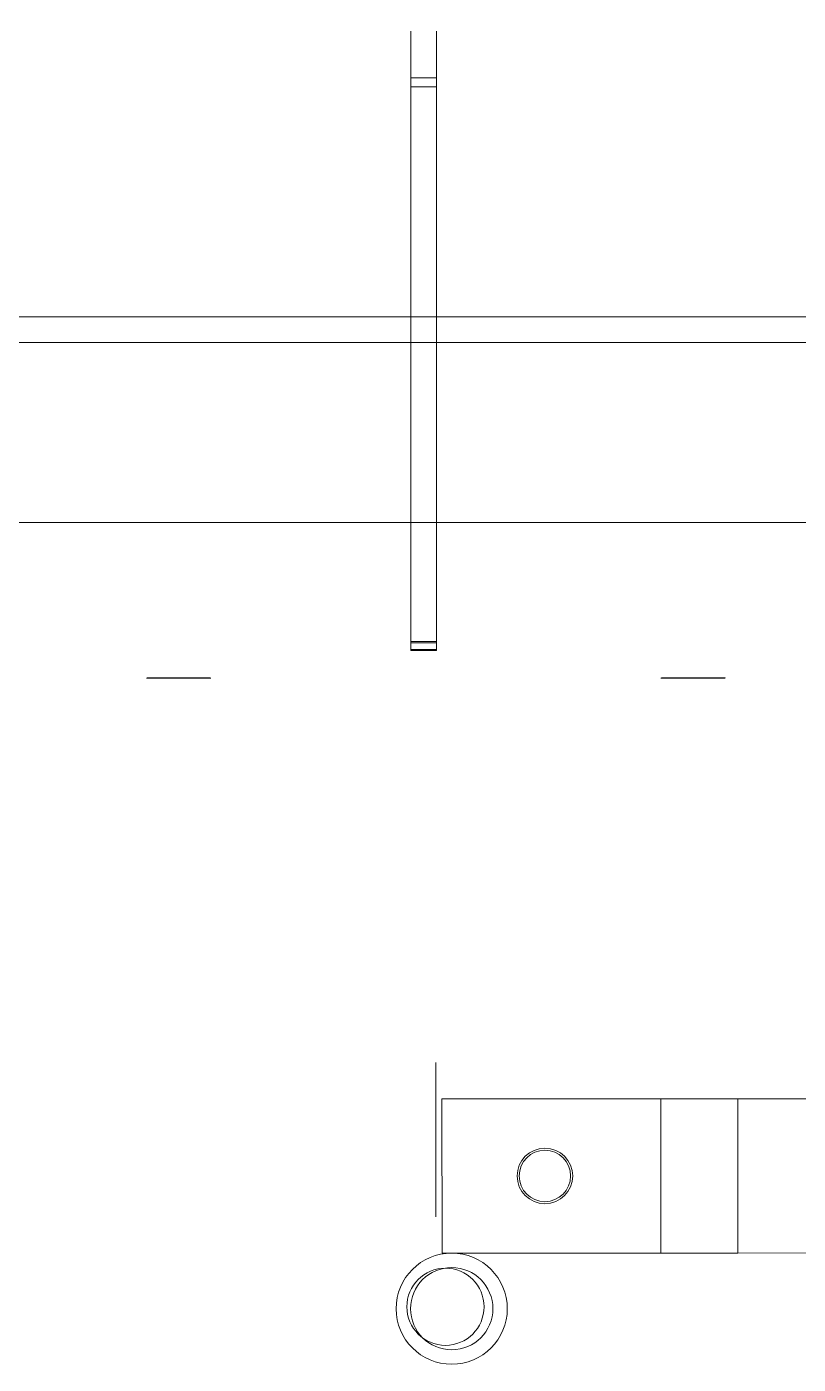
# Model space of a CAD drawing. Header units: inches. Extents: x -0.2 to 48, y -0.6 to 31.4.
# Drawn here: x 30.01 to 33.76, y 24.91 to 31.41 of the extents above; entities that cross this region are included whole.
import ezdxf

# ---------------------------------------------------------------- set-up
doc = ezdxf.new("R2010")
doc.units = ezdxf.units.IN
doc.header["$MEASUREMENT"] = 0
doc.layers.add('1', color=7, linetype='Continuous', true_color=0xffffff)
doc.layers.add('21', color=7, linetype='Continuous', true_color=0xffffff)

# ---------------------------------------------------------------- blocks, each defined once
blk = doc.blocks.new('08ic1050_MODEL')
at = {"layer": '1', "color": 80, "linetype": 'Continuous', "lineweight": 18}
for p, q in [((47, 1, 0.125), (1, 1, 0.125)), ((47, 1), (1, 1)), ((47.875, 0.125, 0.125), (0.125, 0.125, 0.125)), ((47.875, 0.125, 1), (0.125, 0.125, 1)), ((48, 0, 1), (0, 0, 1)), ((48, 0), (0, 0))]:
    blk.add_line(p, q, dxfattribs=at)
blk = doc.blocks.new('08ic1051_am_MODEL')
at = {"layer": '21', "color": 2, "linetype": 'Continuous', "lineweight": 18, "rotation": 180}
blk.add_blockref('08ic1050_MODEL', (48, 30), dxfattribs=at)
blk.add_blockref('08ic1050_MODEL', (48, 30), dxfattribs=at)
blk = doc.blocks.new('08ic1053_MODEL')
at = {"layer": '1', "color": 252, "linetype": 'Continuous', "lineweight": 18}
for p, q in [((0, 30, 0.08), (48, 30, 0.08)), ((48, 30), (0, 30))]:
    blk.add_line(p, q, dxfattribs=at)
blk = doc.blocks.new('08ic1050_am_MODEL')
at = {"layer": '21', "color": 2, "linetype": 'Continuous', "lineweight": 18}
for p in [(0, 0), (0, 0, 27.375)]:
    blk.add_blockref('08ic1051_am_MODEL', p, dxfattribs=at)
at = {"layer": '21', "color": 2, "linetype": 'Continuous', "lineweight": 18, "extrusion": (0, 0, -1)}
blk.add_blockref('08ic1053_MODEL', (-48, 0), dxfattribs=at)
blk = doc.blocks.new('08ic1000_MODEL')
at = {"layer": '1', "color": 80, "linetype": 'Continuous', "lineweight": 18, "extrusion": (0, 0, -1)}
for centre in [(0, 0, -16), (0, 0)]:
    blk.add_circle(centre, 0.1875, dxfattribs=at)
blk = doc.blocks.new('08ic1000_am_MODEL')
at = {"layer": '21', "color": 2, "linetype": 'Continuous', "lineweight": 18}
blk.add_blockref('08ic1000_MODEL', (12.4525, 0, 0.1875), dxfattribs=at)
blk = doc.blocks.new('08ic1002')
at = {"layer": '1', "color": 80, "linetype": 'Continuous', "lineweight": 18, "extrusion": (0, 0, -1)}
for radius in [0.375, 0.2625]:
    blk.add_circle((0, 0), radius, dxfattribs=at)
at = {"layer": '1', "color": 80, "linetype": 'Continuous', "lineweight": 18}
for radius in [0.375, 0.2625]:
    blk.add_circle((0, 0, 2.48), radius, dxfattribs=at)
blk = doc.blocks.new('08ic1001_am')
at = {"layer": '21', "color": 2, "linetype": 'Continuous', "lineweight": 18}
blk.add_blockref('08ic1002', (0, 0), dxfattribs=at)
blk.add_blockref('08ic1002', (0, 0), dxfattribs=at)
blk.add_blockref('08ic1002', (0, 0), dxfattribs=at)
blk.add_blockref('08ic1002', (0, 0), dxfattribs=at)
blk.add_blockref('08ic1002', (0, 0), dxfattribs=at)
blk.add_blockref('08ic1002', (0, 0), dxfattribs=at)
blk.add_blockref('08ic1002', (0, 0), dxfattribs=at)
blk.add_blockref('08ic1002', (0, 0), dxfattribs=at)
blk = doc.blocks.new('08ic1010')
at = {"layer": '1', "color": 80, "linetype": 'Continuous', "lineweight": 18, "extrusion": (0, -0.998188, 0.060177)}
blk.add_circle((0, 13.303875, -18.232449), 0.15625, dxfattribs=at)
blk = doc.blocks.new('08ic1003_am_MODEL')
at = {"layer": '21', "color": 2, "linetype": 'Continuous', "lineweight": 18, "extrusion": (0, -0.156434, 0.987688)}
for p in [(12.7492, -15.681967, 3.099641), (15.2492, -15.681967, 3.099641)]:
    blk.add_blockref('08ic1010', p, dxfattribs=at)
at = {"layer": '21', "color": 2, "linetype": 'Continuous', "lineweight": 18, "extrusion": (-1, 0, 0), "rotation": 310}
blk.add_blockref('08ic1001_am', (0, 0, -14), dxfattribs=at)
blk = doc.blocks.new('08ic1016')
at = {"layer": '1', "color": 80, "linetype": 'Continuous', "lineweight": 18}
for p, q in [((0, 2.75), (0.125, 2.75)), ((0, 0, 0.5), (0, 2.75, 0.5)), ((0.125, 2.75, 0.5), (0, 2.75, 0.5)), ((0, 2.75), (0, 0)), ((0.125, 0), (0.125, 2.75)), ((0.125, 2.75, 0.5), (0.125, 0, 0.5)), ((0.125, 0, 0.5), (0, 0, 0.5)), ((0.125, 0, 0.4375), (0, 0, 0.4375)), ((0, 0, 0.0625), (0.125, 0, 0.0625)), ((0, 0, 0.4375), (0, 0, 0.5)), ((0, 0), (0.125, 0)), ((0, 0), (0, 0, 0.0625)), ((0.125, 0, 0.4375), (0.125, 0, 0.5)), ((0.125, 0), (0.125, 0, 0.0625))]:
    blk.add_line(p, q, dxfattribs=at)
at = {"layer": '1', "color": 80, "linetype": 'Continuous', "lineweight": 18, "extrusion": (-1, 0, -1.82123e-16)}
for centre, radius in [((-2.75, 0.25), 0.25), ((0, 0.25, -0.125), 0.1875)]:
    blk.add_arc(centre, radius, 90, 270, dxfattribs=at)
at = {"layer": '1', "color": 80, "linetype": 'Continuous', "lineweight": 18, "extrusion": (1, 0, 2.22045e-16)}
for centre, radius in [((2.75, 0.25, 0.125), 0.25), ((0, 0.25), 0.1875)]:
    blk.add_arc(centre, radius, 270, 90, dxfattribs=at)
blk = doc.blocks.new('08ic1004_am_MODEL')
at = {"layer": '21', "color": 2, "linetype": 'Continuous', "lineweight": 18, "extrusion": (1, 0, 0), "rotation": 270}
blk.add_blockref('08ic1016', (-2.75, 5.125, -0.25), dxfattribs=at)
blk = doc.blocks.new('08ic1040_MODEL')
at = {"layer": '1', "color": 11, "linetype": 'Continuous', "lineweight": 18}
for p, q in [((0, 5), (0, 3.9375)), ((0, 5, 0.75), (0.75, 5, 0.75)), ((0, 5), (0, 5, 0.75)), ((0.75, 5), (0, 5)), ((0, 0, 0.75), (0, 5, 0.75)), ((0.75, 3.9375), (0.75, 5)), ((0.75, 5), (0.75, 5, 0.75)), ((0.75, 5, 0.75), (0.75, 0, 0.75)), ((0, 3.9375), (0.75, 3.9375)), ((0.75, 3.5625), (0, 3.5625)), ((0, 3.5625), (0, 1.4375)), ((0.75, 1.4375), (0.75, 3.5625))]:
    blk.add_line(p, q, dxfattribs=at)
at = {"layer": '1', "color": 11, "linetype": 'Continuous', "lineweight": 18, "extrusion": (0, 0, -1)}
for centre in [(-0.375, 4.5, -0.75), (-0.375, 4.5)]:
    blk.add_circle(centre, 0.125, dxfattribs=at)
at = {"layer": '1', "color": 11, "linetype": 'Continuous', "lineweight": 18, "extrusion": (1, 0, -2.22045e-16)}
blk.add_arc((3.75, 0), 0.1875, 360, 180, dxfattribs=at)
at = {"layer": '1', "color": 11, "linetype": 'Continuous', "lineweight": 18, "extrusion": (-1, 0, 0)}
blk.add_arc((-3.75, 0, -0.75), 0.1875, 0, 180, dxfattribs=at)
blk = doc.blocks.new('08ic1041_MODEL')
at = {"layer": '1', "color": 13, "linetype": 'Continuous', "lineweight": 18}
for p, q in [((0, 0, 0.75), (0, 5, 0.75)), ((0, 5, 0.75), (0.75, 5, 0.75)), ((0, 5), (0, 5, 0.75)), ((0.75, 5), (0, 5)), ((0, 5), (0, 3.9375)), ((0.75, 3.9375), (0.75, 5)), ((0.75, 5), (0.75, 5, 0.75)), ((0.75, 5, 0.75), (0.75, 0, 0.75)), ((0, 3.9375), (0.75, 3.9375)), ((0, 3.5625), (0, 1.4375)), ((0.75, 3.5625), (0, 3.5625)), ((0.75, 1.4375), (0.75, 3.5625))]:
    blk.add_line(p, q, dxfattribs=at)
at = {"layer": '1', "color": 13, "linetype": 'Continuous', "lineweight": 18, "extrusion": (0, 0, -1)}
for centre in [(-0.375, 4.5), (-0.375, 4.5, -0.75)]:
    blk.add_circle(centre, 0.135, dxfattribs=at)
at = {"layer": '1', "color": 13, "linetype": 'Continuous', "lineweight": 18, "extrusion": (1, 0, -2.22045e-16)}
blk.add_arc((3.75, 0), 0.1875, 360, 180, dxfattribs=at)
at = {"layer": '1', "color": 13, "linetype": 'Continuous', "lineweight": 18, "extrusion": (-1, 0, 0)}
blk.add_arc((-3.75, 0, -0.75), 0.1875, 0, 180, dxfattribs=at)
blk = doc.blocks.new('08ic1045_MODEL')
at = {"layer": '1', "color": 252, "linetype": 'Continuous', "lineweight": 18}
for radius in [0.27, 0.2]:
    blk.add_circle((0, 0, 0.5), radius, dxfattribs=at)
at = {"layer": '1', "color": 252, "linetype": 'Continuous', "lineweight": 18, "extrusion": (0, 0, -1)}
for radius in [0.27, 0.2]:
    blk.add_circle((0, 0), radius, dxfattribs=at)
blk = doc.blocks.new('08ic1040_am_MODEL')
at = {"layer": '21', "color": 252, "linetype": 'Continuous', "lineweight": 18}
blk.add_blockref('08ic1045_MODEL', (1.02, 4.953, -0.625), dxfattribs=at)
at = {"layer": '21', "color": 11, "linetype": 'Continuous', "lineweight": 18}
blk.add_blockref('08ic1040_MODEL', (0, 0), dxfattribs=at)
at = {"layer": '21', "color": 13, "linetype": 'Continuous', "lineweight": 18, "extrusion": (0, 0, -1)}
blk.add_blockref('08ic1041_MODEL', (-0.75, 0), dxfattribs=at)

msp = doc.modelspace()

# ---------------------------------------------------------------- block references
at = {"layer": '21', "color": 2, "linetype": 'Continuous', "lineweight": 18, "extrusion": (-1, 0, 0), "rotation": 85}
msp.add_blockref('08ic1004_am_MODEL', (-31.138864, -17.197833, -37.0045), dxfattribs=at)
at = {"layer": '21', "color": 2, "linetype": 'Continuous', "lineweight": 18}
msp.add_blockref('08ic1050_am_MODEL', (0, 0), dxfattribs=at)
at = {"layer": '21', "color": 2, "linetype": 'Continuous', "lineweight": 18, "extrusion": (0, 0.087156, -0.996195)}
msp.add_blockref('08ic1003_am_MODEL', (-46, 25.730673, 4.21361), dxfattribs=at)
at = {"layer": '21', "color": 2, "linetype": 'Continuous', "lineweight": 18, "extrusion": (0, 0, -1), "rotation": 269.977326}
msp.add_blockref('08ic1040_am_MODEL', (-37.030551, 26.200222, 17.587711), dxfattribs=at)
at = {"layer": '21', "color": 2, "linetype": 'Continuous', "lineweight": 18, "extrusion": (0, 0, -1)}
msp.add_blockref('08ic1000_am_MODEL', (-44.5, 25.1875, 1.955), dxfattribs=at)

doc.saveas('drawing.dxf')
